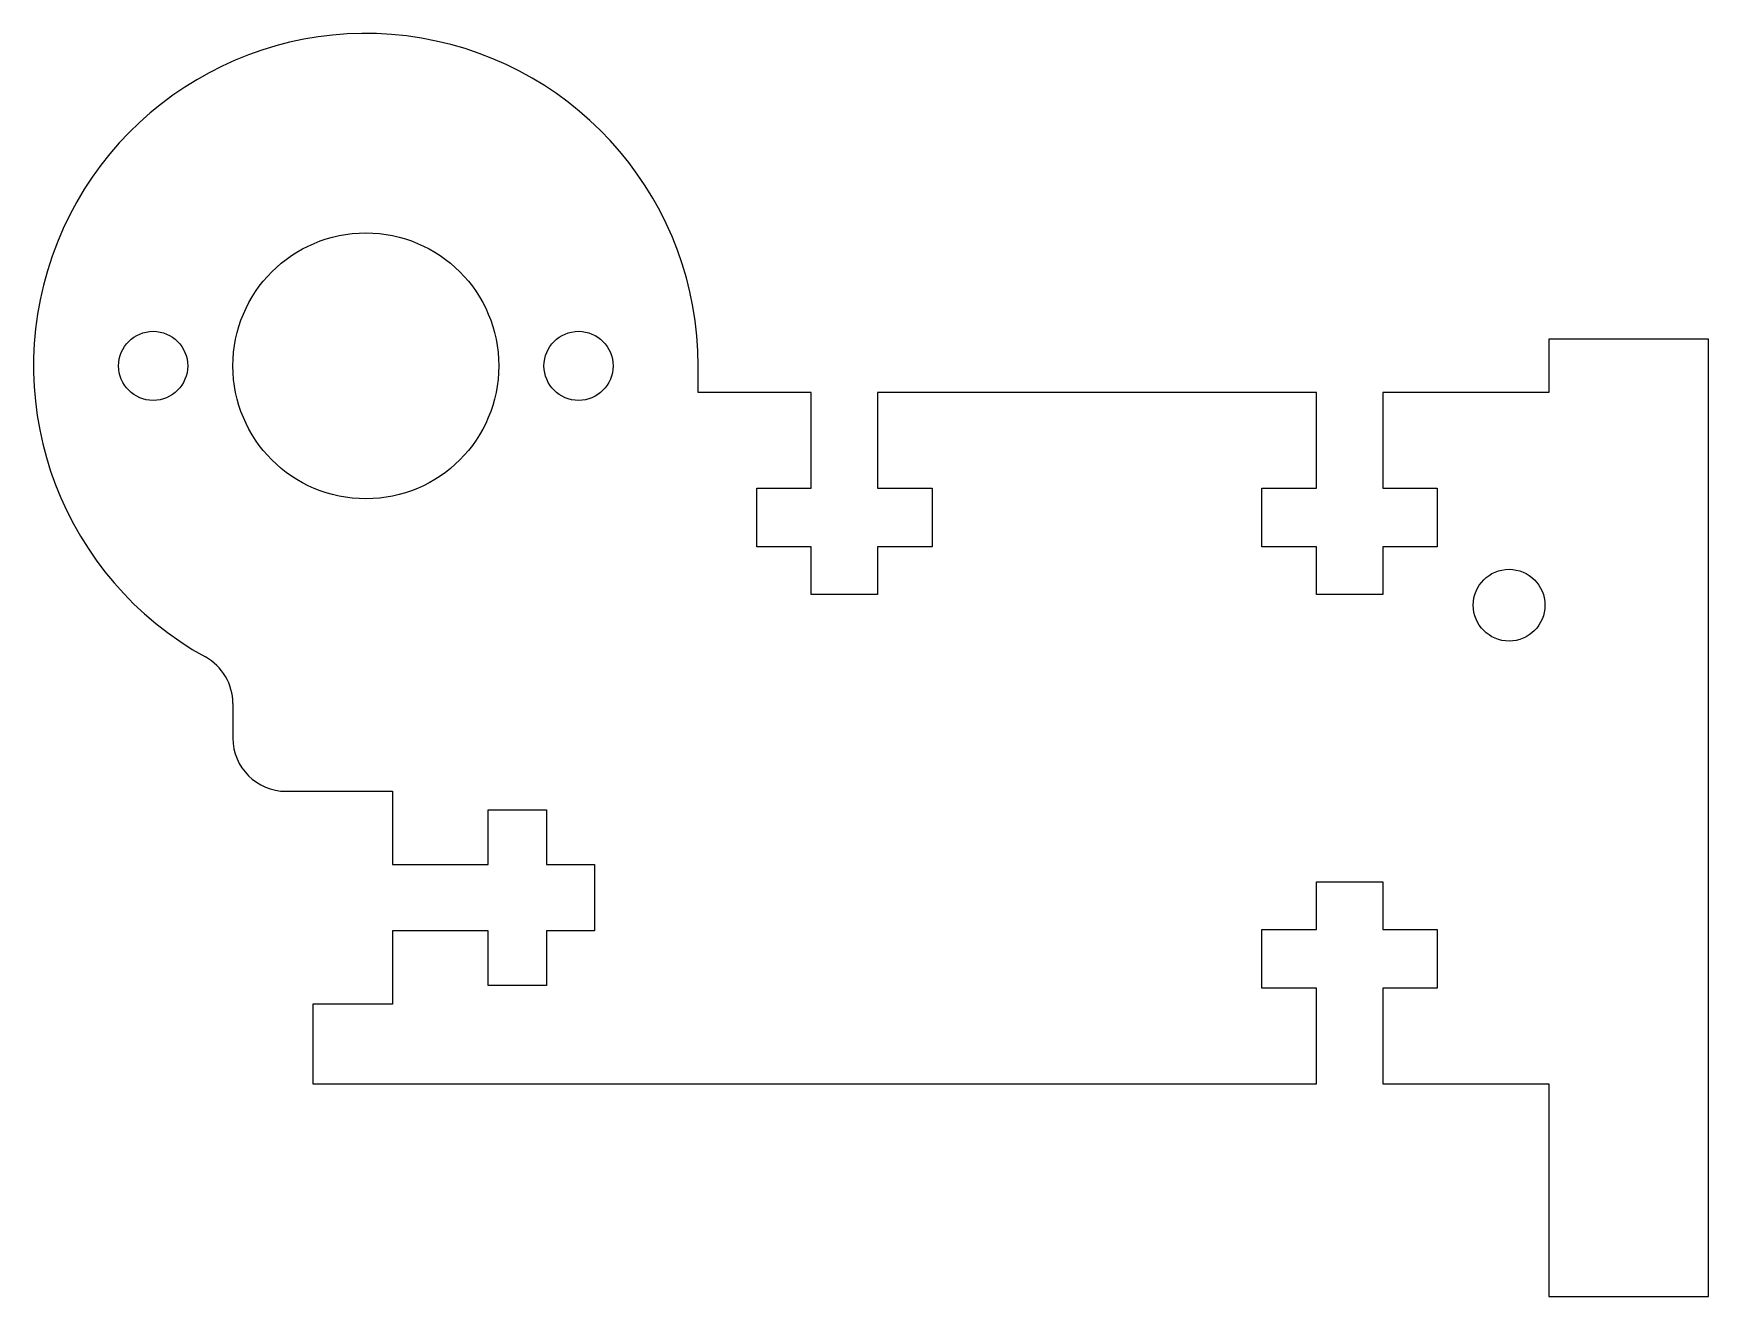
# Model space of a CAD drawing. Header units: millimetres. Extents: x -13 to 474, y -35 to 14.
# Drawn here: x -12.5 to 50.5, y -35 to 12.5 of the extents above.
import ezdxf

# ---------------------------------------------------------------- set-up
doc = ezdxf.new("R2010")
doc.units = ezdxf.units.MM
doc.header["$MEASUREMENT"] = 0
doc.layers.add('MOTOR_RAIL_385', color=1, linetype='Continuous')

msp = doc.modelspace()

# ---------------------------------------------------------------- linework, layer by layer
at = {"layer": 'MOTOR_RAIL_385'}
for p, q in [((50.5, 1), (44.5, 1)), ((44.5, 1), (44.5, -1)), ((50.5, -35), (50.5, 1)), ((12.5, -1), (12.5, 0)), ((16.75, -1), (12.5, -1)), ((16.75, -4.6), (16.75, -1)), ((35.75, -1), (19.25, -1)), ((19.25, -1), (19.25, -4.6)), ((35.75, -4.6), (35.75, -1)), ((44.5, -1), (38.25, -1)), ((38.25, -1), (38.25, -4.6)), ((14.7, -6.8), (14.7, -4.6)), ((14.7, -4.6), (16.75, -4.6)), ((19.25, -4.6), (21.3, -4.6)), ((21.3, -4.6), (21.3, -6.8)), ((33.7, -6.8), (33.7, -4.6)), ((33.7, -4.6), (35.75, -4.6)), ((38.25, -4.6), (40.3, -4.6)), ((40.3, -4.6), (40.3, -6.8)), ((16.75, -6.8), (14.7, -6.8)), ((16.75, -8.6), (16.75, -6.8)), ((21.3, -6.8), (19.25, -6.8)), ((19.25, -6.8), (19.25, -8.6)), ((35.75, -6.8), (33.7, -6.8)), ((35.75, -8.6), (35.75, -6.8)), ((40.3, -6.8), (38.25, -6.8)), ((38.25, -6.8), (38.25, -8.6)), ((19.25, -8.6), (16.75, -8.6)), ((38.25, -8.6), (35.75, -8.6)), ((-5, -12.698), (-5, -14)), ((-3, -16), (1, -16)), ((1, -16), (1, -18.75)), ((4.6, -18.75), (4.6, -16.7)), ((4.6, -16.7), (6.8, -16.7)), ((6.8, -16.7), (6.8, -18.75)), ((1, -18.75), (4.6, -18.75)), ((6.8, -18.75), (8.6, -18.75)), ((8.6, -18.75), (8.6, -21.25)), ((35.75, -21.2), (35.75, -19.4)), ((35.75, -19.4), (38.25, -19.4)), ((38.25, -19.4), (38.25, -21.2)), ((4.6, -21.25), (1, -21.25)), ((1, -21.25), (1, -24)), ((4.6, -23.3), (4.6, -21.25)), ((8.6, -21.25), (6.8, -21.25)), ((6.8, -21.25), (6.8, -23.3)), ((33.7, -23.4), (33.7, -21.2)), ((33.7, -21.2), (35.75, -21.2)), ((38.25, -21.2), (40.3, -21.2)), ((40.3, -21.2), (40.3, -23.4)), ((6.8, -23.3), (4.6, -23.3)), ((35.75, -23.4), (33.7, -23.4)), ((35.75, -27), (35.75, -23.4)), ((40.3, -23.4), (38.25, -23.4)), ((38.25, -23.4), (38.25, -27)), ((1, -24), (-2, -24)), ((-2, -24), (-2, -27)), ((-2, -27), (35.75, -27)), ((38.25, -27), (44.5, -27)), ((44.5, -27), (44.5, -35)), ((44.5, -35), (50.5, -35))]:
    msp.add_line(p, q, dxfattribs=at)
for centre, radius in [((0, 0), 5), ((-8, 0), 1.3), ((8, 0), 1.3), ((43, -9), 1.35)]:
    msp.add_circle(centre, radius, dxfattribs=at)
for centre, radius, start, end in [((0, 0), 12.5, 0, 241.13427), ((-7, -12.698), 2, 0, 61.13427), ((-3, -14), 2, 180, 270)]:
    msp.add_arc(centre, radius, start, end, dxfattribs=at)

doc.saveas('drawing.dxf')
